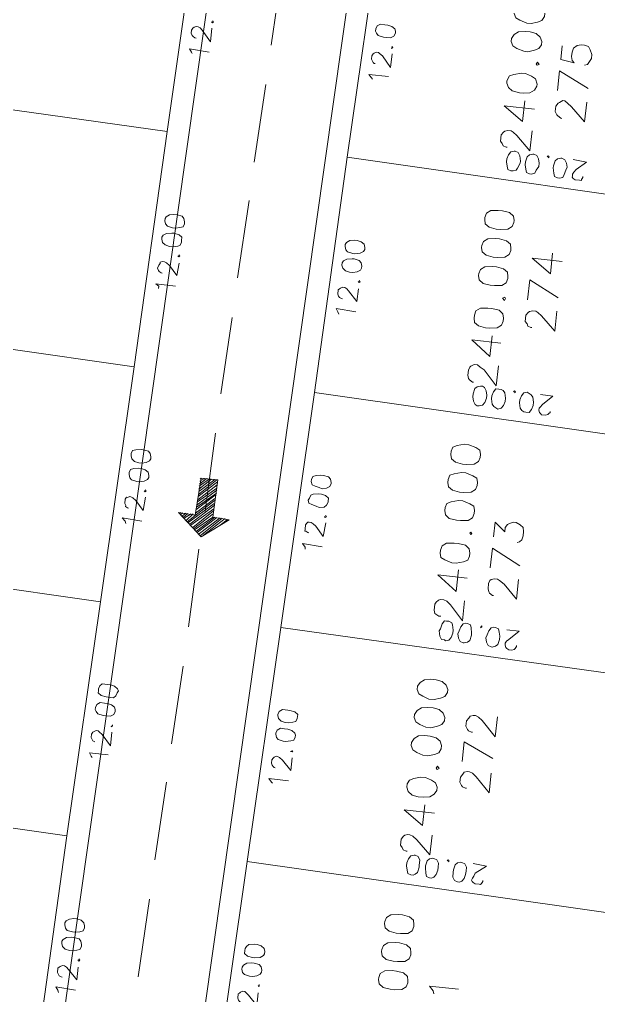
# Model space of a CAD drawing. Header units: metres. Extents: x -977055 to 805873, y -1033982 to 242021.
# Drawn here: x 2636.78 to 2666.22, y 984.45 to 1034.09 of the extents above; entities that cross this region are included whole.
import ezdxf

# ---------------------------------------------------------------- set-up
doc = ezdxf.new("R2010")
doc.units = ezdxf.units.M
for name, color, linetype in [('PDF_acera', 7, 'Continuous'), ('PDF_areas por lote', 7, 'Continuous'), ('PDF_COTAS', 7, 'Continuous'), ('PDF_linea de centro', 7, 'Continuous'), ('PDF_LOTES', 7, 'Continuous'), ('PDF_No. lotes', 7, 'Continuous'), ('PDF_VIAS', 7, 'Continuous')]:
    doc.layers.add(name, color=color, linetype=linetype)

# ---------------------------------------------------------------- blocks, each defined once
blk = doc.blocks.new('CALLE')
at = {"layer": 'PDF_acera', "lineweight": 9}
for points in [[(10.499328, -142.926336), (22.522752, -174.551328), (21.464352, -176.033088), (-60.836832, -173.238912), (-62.106912, -171.88416), (-61.048512, -140.7672), (-59.69376, -139.49712), (8.975232, -141.8256)], [(-62.149248, -212.611392), (-63.419328, -211.214304), (-62.360928, -180.13968), (-61.006176, -178.8696), (22.946112, -181.706112), (24.3432, -182.933856), (25.486272, -190.08864), (24.681888, -214.22016), (23.327136, -215.49024)]]:
    blk.add_lwpolyline(points, close=True, dxfattribs=at)
at = {"layer": 'PDF_areas por lote', "lineweight": 9}
for points in [[(-36.874656, -186.49008), (-37.044, -186.532416), (-37.171008, -186.70176), (-37.213344, -186.998112), (-37.213344, -187.167456), (-37.171008, -187.463808), (-37.044, -187.633152), (-36.874656, -187.675488), (-36.789984, -187.675488), (-36.62064, -187.633152), (-36.493632, -187.463808), (-36.451296, -187.167456), (-36.451296, -186.998112), (-36.493632, -186.70176), (-36.62064, -186.532416), (-36.789984, -186.49008)], [(-35.731584, -186.49008), (-35.900928, -186.532416), (-36.027936, -186.70176), (-36.070272, -186.998112), (-36.070272, -187.167456), (-36.027936, -187.463808), (-35.900928, -187.633152), (-35.731584, -187.675488), (-35.646912, -187.675488), (-35.477568, -187.633152), (-35.35056, -187.463808), (-35.308224, -187.167456), (-35.308224, -186.998112), (-35.35056, -186.70176), (-35.477568, -186.532416), (-35.646912, -186.49008)], [(-34.588512, -186.49008), (-34.757856, -186.532416), (-34.884864, -186.70176), (-34.9272, -186.998112), (-34.9272, -187.167456), (-34.884864, -187.463808), (-34.757856, -187.633152), (-34.588512, -187.675488), (-34.50384, -187.675488), (-34.334496, -187.633152), (-34.207488, -187.463808), (-34.165152, -187.167456), (-34.165152, -186.998112), (-34.207488, -186.70176), (-34.334496, -186.532416), (-34.50384, -186.49008)], [(-29.00016, -186.786432), (-29.169504, -186.871104), (-29.296512, -187.040448), (-29.338848, -187.294464), (-29.338848, -187.506144), (-29.296512, -187.76016), (-29.169504, -187.929504), (-29.00016, -188.014176), (-28.873152, -188.014176), (-28.703808, -187.929504), (-28.619136, -187.76016), (-28.534464, -187.506144), (-28.534464, -187.294464), (-28.619136, -187.040448), (-28.703808, -186.871104), (-28.873152, -186.786432)], [(-27.30672, -186.786432), (-27.476064, -186.871104), (-27.560736, -187.040448), (-27.645408, -187.294464), (-27.645408, -187.506144), (-27.560736, -187.76016), (-27.476064, -187.929504), (-27.30672, -188.014176), (-27.179712, -188.014176), (-27.010368, -187.929504), (-26.88336, -187.76016), (-26.841024, -187.506144), (-26.841024, -187.294464), (-26.88336, -187.040448), (-27.010368, -186.871104), (-27.179712, -186.786432)], [(-26.163648, -186.786432), (-26.332992, -186.871104), (-26.417664, -187.040448), (-26.502336, -187.294464), (-26.502336, -187.506144), (-26.417664, -187.76016), (-26.332992, -187.929504), (-26.163648, -188.014176), (-26.03664, -188.014176), (-25.867296, -187.929504), (-25.740288, -187.76016), (-25.697952, -187.506144), (-25.697952, -187.294464), (-25.740288, -187.040448), (-25.867296, -186.871104), (-26.03664, -186.786432)], [(-25.020576, -186.786432), (-25.18992, -186.871104), (-25.274592, -187.040448), (-25.359264, -187.294464), (-25.359264, -187.506144), (-25.274592, -187.76016), (-25.18992, -187.929504), (-25.020576, -188.014176), (-24.893568, -188.014176), (-24.724224, -187.929504), (-24.597216, -187.76016), (-24.55488, -187.506144), (-24.55488, -187.294464), (-24.597216, -187.040448), (-24.724224, -186.871104), (-24.893568, -186.786432)], [(-19.432224, -187.12512), (-19.601568, -187.167456), (-19.68624, -187.3368), (-19.770912, -187.633152), (-19.770912, -187.802496), (-19.68624, -188.098848), (-19.601568, -188.268192), (-19.432224, -188.310528), (-19.305216, -188.310528), (-19.135872, -188.268192), (-19.008864, -188.098848), (-18.966528, -187.802496), (-18.966528, -187.633152), (-19.008864, -187.3368), (-19.135872, -187.167456), (-19.305216, -187.12512)], [(-17.696448, -187.12512), (-17.865792, -187.167456), (-17.9928, -187.3368), (-18.035136, -187.633152), (-18.035136, -187.802496), (-17.9928, -188.098848), (-17.865792, -188.268192), (-17.696448, -188.310528), (-17.56944, -188.310528), (-17.400096, -188.268192), (-17.315424, -188.098848), (-17.230752, -187.802496), (-17.230752, -187.633152), (-17.315424, -187.3368), (-17.400096, -187.167456), (-17.56944, -187.12512)], [(-16.553376, -187.12512), (-16.72272, -187.167456), (-16.849728, -187.3368), (-16.892064, -187.633152), (-16.892064, -187.802496), (-16.849728, -188.098848), (-16.72272, -188.268192), (-16.553376, -188.310528), (-16.426368, -188.310528), (-16.257024, -188.268192), (-16.172352, -188.098848), (-16.08768, -187.802496), (-16.08768, -187.633152), (-16.172352, -187.3368), (-16.257024, -187.167456), (-16.426368, -187.12512)], [(-15.410304, -187.12512), (-15.579648, -187.167456), (-15.706656, -187.3368), (-15.748992, -187.633152), (-15.748992, -187.802496), (-15.706656, -188.098848), (-15.579648, -188.268192), (-15.410304, -188.310528), (-15.283296, -188.310528), (-15.113952, -188.268192), (-15.02928, -188.098848), (-14.944608, -187.802496), (-14.944608, -187.633152), (-15.02928, -187.3368), (-15.113952, -187.167456), (-15.283296, -187.12512)], [(-9.821952, -187.463808), (-9.991296, -187.506144), (-10.118304, -187.675488), (-10.16064, -187.97184), (-10.16064, -188.141184), (-10.118304, -188.437536), (-9.991296, -188.60688), (-9.821952, -188.649216), (-9.694944, -188.649216), (-9.5256, -188.60688), (-9.398592, -188.437536), (-9.356256, -188.141184), (-9.356256, -187.97184), (-9.398592, -187.675488), (-9.5256, -187.506144), (-9.694944, -187.463808)], [(-8.086176, -187.463808), (-8.25552, -187.506144), (-8.382528, -187.675488), (-8.424864, -187.97184), (-8.424864, -188.141184), (-8.382528, -188.437536), (-8.25552, -188.60688), (-8.086176, -188.649216), (-8.001504, -188.649216), (-7.83216, -188.60688), (-7.705152, -188.437536), (-7.662816, -188.141184), (-7.662816, -187.97184), (-7.705152, -187.675488), (-7.83216, -187.506144), (-8.001504, -187.463808)], [(-6.943104, -187.463808), (-7.112448, -187.506144), (-7.239456, -187.675488), (-7.281792, -187.97184), (-7.281792, -188.141184), (-7.239456, -188.437536), (-7.112448, -188.60688), (-6.943104, -188.649216), (-6.858432, -188.649216), (-6.689088, -188.60688), (-6.56208, -188.437536), (-6.519744, -188.141184), (-6.519744, -187.97184), (-6.56208, -187.675488), (-6.689088, -187.506144), (-6.858432, -187.463808)], [(-5.800032, -187.463808), (-5.969376, -187.506144), (-6.096384, -187.675488), (-6.13872, -187.97184), (-6.13872, -188.141184), (-6.096384, -188.437536), (-5.969376, -188.60688), (-5.800032, -188.649216), (-5.71536, -188.649216), (-5.546016, -188.60688), (-5.419008, -188.437536), (-5.376672, -188.141184), (-5.376672, -187.97184), (-5.419008, -187.675488), (-5.546016, -187.506144), (-5.71536, -187.463808)], [(-0.21168, -187.76016), (-0.381024, -187.844832), (-0.508032, -188.014176), (-0.550368, -188.310528), (-0.550368, -188.479872), (-0.508032, -188.733888), (-0.381024, -188.903232), (-0.21168, -188.987904), (-0.127008, -188.987904), (0.084672, -188.903232), (0.169344, -188.733888), (0.254016, -188.479872), (0.254016, -188.310528), (0.169344, -188.014176), (0.084672, -187.844832), (-0.127008, -187.76016)], [(1.48176, -187.76016), (1.312416, -187.844832), (1.227744, -188.014176), (1.143072, -188.310528), (1.143072, -188.479872), (1.227744, -188.733888), (1.312416, -188.903232), (1.48176, -188.987904), (1.608768, -188.987904), (1.778112, -188.903232), (1.90512, -188.733888), (1.947456, -188.479872), (1.947456, -188.310528), (1.90512, -188.014176), (1.778112, -187.844832), (1.608768, -187.76016)], [(2.624832, -187.76016), (2.455488, -187.844832), (2.370816, -188.014176), (2.286144, -188.310528), (2.286144, -188.479872), (2.370816, -188.733888), (2.455488, -188.903232), (2.624832, -188.987904), (2.75184, -188.987904), (2.921184, -188.903232), (3.048192, -188.733888), (3.090528, -188.479872), (3.090528, -188.310528), (3.048192, -188.014176), (2.921184, -187.844832), (2.75184, -187.76016)], [(-28.111104, -187.887168), (-28.15344, -187.929504), (-28.111104, -188.014176), (-28.026432, -187.929504)], [(-18.500832, -188.225856), (-18.543168, -188.268192), (-18.500832, -188.310528), (-18.458496, -188.268192)], [(-8.89056, -188.522208), (-8.975232, -188.60688), (-8.89056, -188.649216), (-8.848224, -188.60688)], [(0.677376, -188.860896), (0.63504, -188.903232), (0.677376, -188.987904), (0.762048, -188.903232)]]:
    blk.add_lwpolyline(points, close=True, dxfattribs=at)
for points in [[(-31.582656, -187.082784), (-31.582656, -187.040448), (-31.54032, -186.91344), (-31.455648, -186.871104), (-31.370976, -186.786432), (-31.11696, -186.786432), (-30.989952, -186.871104), (-30.947616, -186.91344), (-30.90528, -187.040448), (-30.90528, -187.12512), (-30.947616, -187.252128), (-31.074624, -187.421472), (-31.624992, -188.014176), (-30.820608, -188.014176)], [(-29.931552, -188.014176), (-29.931552, -186.786432), (-30.48192, -187.590816), (-29.6352, -187.590816)], [(-21.972384, -187.421472), (-21.972384, -187.3368), (-21.930048, -187.252128), (-21.887712, -187.167456), (-21.760704, -187.12512), (-21.506688, -187.12512), (-21.422016, -187.167456), (-21.337344, -187.252128), (-21.295008, -187.3368), (-21.295008, -187.463808), (-21.337344, -187.590816), (-21.464352, -187.76016), (-22.057056, -188.310528), (-21.252672, -188.310528)], [(-20.32128, -188.310528), (-20.32128, -187.12512), (-20.913984, -187.929504), (-20.024928, -187.929504)], [(-12.404448, -187.717824), (-12.404448, -187.675488), (-12.319776, -187.54848), (-12.27744, -187.506144), (-12.150432, -187.463808), (-11.938752, -187.463808), (-11.811744, -187.506144), (-11.769408, -187.54848), (-11.684736, -187.675488), (-11.684736, -187.802496), (-11.769408, -187.929504), (-11.85408, -188.098848), (-12.446784, -188.649216), (-11.6424, -188.649216)], [(-10.711008, -188.649216), (-10.711008, -187.463808), (-11.303712, -188.268192), (-10.456992, -188.268192)], [(-2.794176, -188.056512), (-2.794176, -188.014176), (-2.75184, -187.887168), (-2.667168, -187.844832), (-2.582496, -187.76016), (-2.32848, -187.76016), (-2.201472, -187.844832), (-2.159136, -187.887168), (-2.1168, -188.014176), (-2.1168, -188.141184), (-2.159136, -188.225856), (-2.286144, -188.3952), (-2.836512, -188.987904), (-2.032128, -188.987904)], [(-1.143072, -188.987904), (-1.143072, -187.76016), (-1.69344, -188.564544), (-0.84672, -188.564544)]]:
    blk.add_lwpolyline(points, dxfattribs=at)
at = {"layer": 'PDF_COTAS', "lineweight": 9}
for points in [[(-38.779776, -173.662272), (-38.695104, -173.619936), (-38.568096, -173.535264), (-38.610432, -174.339648)], [(-38.144736, -173.746944), (-38.144736, -173.704608), (-38.1024, -173.619936), (-38.060064, -173.5776), (-37.975392, -173.535264), (-37.806048, -173.535264), (-37.763712, -173.5776), (-37.721376, -173.619936), (-37.67904, -173.704608), (-37.67904, -173.78928), (-37.721376, -173.873952), (-37.806048, -173.958624), (-38.187072, -174.339648), (-37.67904, -174.339648)], [(-29.169504, -174.00096), (-29.127168, -173.958624), (-29.00016, -173.873952), (-29.00016, -174.636)], [(-28.534464, -174.043296), (-28.492128, -173.958624), (-28.449792, -173.916288), (-28.36512, -173.873952), (-28.238112, -173.873952), (-28.15344, -173.916288), (-28.111104, -173.958624), (-28.068768, -174.043296), (-28.068768, -174.127968), (-28.111104, -174.170304), (-28.195776, -174.297312), (-28.619136, -174.678336), (-28.068768, -174.678336)], [(-37.382688, -174.297312), (-37.425024, -174.339648), (-37.382688, -174.381984), (-37.340352, -174.339648)], [(-19.601568, -174.339648), (-19.516896, -174.297312), (-19.389888, -174.170304), (-19.432224, -174.974688)], [(-18.966528, -174.381984), (-18.966528, -174.339648), (-18.924192, -174.254976), (-18.881856, -174.254976), (-18.797184, -174.21264), (-18.62784, -174.21264), (-18.543168, -174.254976), (-18.543168, -174.297312), (-18.500832, -174.381984), (-18.500832, -174.42432), (-18.543168, -174.508992), (-18.62784, -174.636), (-19.008864, -174.974688), (-18.458496, -175.017024)], [(-27.814752, -174.636), (-27.857088, -174.636), (-27.814752, -174.678336), (-27.772416, -174.678336)], [(-9.991296, -174.636), (-9.906624, -174.636), (-9.821952, -174.508992), (-9.821952, -175.313376)], [(-9.356256, -174.720672), (-9.356256, -174.678336), (-9.31392, -174.593664), (-9.271584, -174.551328), (-9.186912, -174.508992), (-9.059904, -174.551328), (-8.975232, -174.593664), (-8.932896, -174.593664), (-8.89056, -174.678336), (-8.89056, -174.763008), (-8.932896, -174.84768), (-9.017568, -174.974688), (-9.398592, -175.313376), (-8.89056, -175.355712)], [(-18.20448, -174.932352), (-18.246816, -174.974688), (-18.20448, -175.017024), (-18.162144, -174.974688)], [(-0.381024, -174.974688), (-0.338688, -174.932352), (-0.21168, -174.84768), (-0.254016, -175.652064)], [(0.254016, -175.05936), (0.254016, -175.017024), (0.296352, -174.932352), (0.338688, -174.890016), (0.42336, -174.84768), (0.550368, -174.84768), (0.63504, -174.890016), (0.677376, -174.932352), (0.719712, -175.017024), (0.719712, -175.101696), (0.677376, -175.186368), (0.592704, -175.27104), (0.169344, -175.652064), (0.719712, -175.652064)], [(-8.594208, -175.27104), (-8.636544, -175.313376), (-8.594208, -175.355712), (-8.551872, -175.313376)], [(0.973728, -175.609728), (0.931392, -175.652064), (0.973728, -175.6944), (1.016064, -175.652064)], [(-38.398752, -181.071072), (-38.356416, -180.9864), (-38.31408, -180.944064), (-38.229408, -180.901728), (-38.060064, -180.901728), (-38.017728, -180.944064), (-37.975392, -180.9864), (-37.933056, -181.071072), (-37.933056, -181.155744), (-37.975392, -181.19808), (-38.060064, -181.325088), (-38.441088, -181.706112), (-37.933056, -181.706112)], [(-29.42352, -181.367424), (-29.381184, -181.325088), (-29.254176, -181.19808), (-29.254176, -182.002464)], [(-28.78848, -181.40976), (-28.78848, -181.367424), (-28.746144, -181.325088), (-28.703808, -181.282752), (-28.619136, -181.240416), (-28.492128, -181.240416), (-28.407456, -181.282752), (-28.36512, -181.325088), (-28.322784, -181.40976), (-28.322784, -181.452096), (-28.36512, -181.536768), (-28.449792, -181.663776), (-28.830816, -182.0448), (-28.322784, -182.0448)], [(-37.636704, -181.663776), (-37.67904, -181.706112), (-37.636704, -181.706112), (-37.594368, -181.706112)], [(-19.855584, -181.663776), (-19.770912, -181.663776), (-19.643904, -181.536768), (-19.68624, -182.341152)], [(-19.178208, -181.748448), (-19.178208, -181.706112), (-19.135872, -181.62144), (-19.135872, -181.579104), (-19.0512, -181.579104), (-18.881856, -181.579104), (-18.797184, -181.62144), (-18.754848, -181.663776), (-18.754848, -181.706112), (-18.754848, -181.790784), (-18.797184, -181.875456), (-18.881856, -182.002464), (-19.26288, -182.341152), (-18.712512, -182.383488)], [(-28.068768, -181.960128), (-28.068768, -182.002464), (-28.068768, -182.0448), (-28.026432, -182.002464)], [(-10.245312, -182.002464), (-10.16064, -181.960128), (-10.033632, -181.875456), (-10.075968, -182.67984)], [(-9.610272, -182.087136), (-9.610272, -182.0448), (-9.567936, -181.960128), (-9.5256, -181.917792), (-9.440928, -181.875456), (-9.271584, -181.875456), (-9.229248, -181.917792), (-9.186912, -181.960128), (-9.144576, -182.0448), (-9.144576, -182.129472), (-9.186912, -182.214144), (-9.271584, -182.298816), (-9.652608, -182.67984), (-9.144576, -182.67984)], [(-0.63504, -182.341152), (-0.592704, -182.298816), (-0.465696, -182.171808), (-0.465696, -182.976192)], [(0, -182.383488), (0, -182.341152), (0.042336, -182.298816), (0.084672, -182.25648), (0.169344, -182.214144), (0.296352, -182.214144), (0.381024, -182.25648), (0.42336, -182.298816), (0.465696, -182.383488), (0.465696, -182.46816), (0.42336, -182.510496), (0.338688, -182.637504), (-0.084672, -183.018528), (0.465696, -183.018528)], [(-18.458496, -182.298816), (-18.500832, -182.341152), (-18.458496, -182.383488), (-18.41616, -182.341152)], [(-8.848224, -182.637504), (-8.89056, -182.67984), (-8.848224, -182.722176), (-8.805888, -182.67984)], [(0.719712, -182.976192), (0.677376, -182.976192), (0.719712, -183.018528), (0.762048, -182.976192)]]:
    blk.add_lwpolyline(points, dxfattribs=at)
for points in [[(-36.789984, -173.5776), (-36.916992, -173.619936), (-37.001664, -173.746944), (-37.044, -173.916288), (-37.044, -174.043296), (-37.001664, -174.21264), (-36.959328, -174.339648), (-36.83232, -174.381984), (-36.747648, -174.381984), (-36.62064, -174.339648), (-36.535968, -174.254976), (-36.493632, -174.043296), (-36.493632, -173.958624), (-36.535968, -173.746944), (-36.62064, -173.619936), (-36.705312, -173.5776)], [(-36.027936, -173.619936), (-36.154944, -173.662272), (-36.239616, -173.746944), (-36.281952, -173.958624), (-36.281952, -174.043296), (-36.239616, -174.254976), (-36.19728, -174.381984), (-36.070272, -174.42432), (-35.9856, -174.42432), (-35.858592, -174.381984), (-35.77392, -174.254976), (-35.731584, -174.085632), (-35.731584, -173.958624), (-35.77392, -173.78928), (-35.858592, -173.662272), (-35.943264, -173.619936)], [(-27.222048, -173.916288), (-27.30672, -173.958624), (-27.391392, -174.043296), (-27.433728, -174.254976), (-27.433728, -174.381984), (-27.433728, -174.551328), (-27.349056, -174.678336), (-27.222048, -174.720672), (-27.137376, -174.720672), (-27.052704, -174.678336), (-26.968032, -174.551328), (-26.925696, -174.381984), (-26.925696, -174.254976), (-26.925696, -174.085632), (-27.010368, -173.958624), (-27.137376, -173.916288)], [(-26.46, -173.958624), (-26.544672, -173.958624), (-26.629344, -174.085632), (-26.67168, -174.297312), (-26.67168, -174.381984), (-26.67168, -174.593664), (-26.587008, -174.678336), (-26.46, -174.720672), (-26.375328, -174.763008), (-26.290656, -174.720672), (-26.205984, -174.593664), (-26.163648, -174.42432), (-26.163648, -174.297312), (-26.163648, -174.085632), (-26.24832, -174.00096), (-26.375328, -173.958624)], [(-17.611776, -174.254976), (-17.738784, -174.297312), (-17.823456, -174.381984), (-17.865792, -174.593664), (-17.865792, -174.678336), (-17.823456, -174.890016), (-17.738784, -175.017024), (-17.654112, -175.05936), (-17.56944, -175.05936), (-17.442432, -175.017024), (-17.35776, -174.890016), (-17.315424, -174.720672), (-17.315424, -174.593664), (-17.35776, -174.42432), (-17.400096, -174.297312), (-17.527104, -174.254976)], [(-16.849728, -174.254976), (-16.976736, -174.297312), (-17.061408, -174.42432), (-17.103744, -174.593664), (-17.103744, -174.720672), (-17.061408, -174.890016), (-16.976736, -175.017024), (-16.892064, -175.05936), (-16.807392, -175.05936), (-16.680384, -175.017024), (-16.595712, -174.932352), (-16.553376, -174.720672), (-16.553376, -174.636), (-16.595712, -174.42432), (-16.638048, -174.297312), (-16.765056, -174.254976)], [(-8.001504, -174.551328), (-8.128512, -174.593664), (-8.213184, -174.720672), (-8.25552, -174.890016), (-8.25552, -175.017024), (-8.213184, -175.228704), (-8.170848, -175.313376), (-8.04384, -175.355712), (-7.959168, -175.355712), (-7.83216, -175.355712), (-7.747488, -175.228704), (-7.705152, -175.017024), (-7.705152, -174.932352), (-7.747488, -174.720672), (-7.83216, -174.593664), (-7.916832, -174.551328)], [(-7.239456, -174.593664), (-7.366464, -174.636), (-7.451136, -174.720672), (-7.493472, -174.932352), (-7.493472, -175.05936), (-7.451136, -175.228704), (-7.4088, -175.355712), (-7.281792, -175.398048), (-7.19712, -175.398048), (-7.070112, -175.355712), (-6.98544, -175.27104), (-6.943104, -175.05936), (-6.943104, -174.932352), (-6.98544, -174.763008), (-7.070112, -174.636), (-7.154784, -174.593664)], [(-37.044, -180.944064), (-37.171008, -180.9864), (-37.25568, -181.071072), (-37.298016, -181.282752), (-37.298016, -181.40976), (-37.25568, -181.579104), (-37.171008, -181.706112), (-37.086336, -181.748448), (-37.001664, -181.748448), (-36.874656, -181.706112), (-36.789984, -181.62144), (-36.747648, -181.40976), (-36.747648, -181.282752), (-36.789984, -181.113408), (-36.874656, -180.9864), (-36.959328, -180.944064)], [(-36.281952, -180.9864), (-36.40896, -180.9864), (-36.493632, -181.113408), (-36.535968, -181.325088), (-36.535968, -181.40976), (-36.493632, -181.62144), (-36.40896, -181.748448), (-36.324288, -181.790784), (-36.239616, -181.790784), (-36.112608, -181.748448), (-36.027936, -181.62144), (-35.9856, -181.452096), (-35.9856, -181.325088), (-36.027936, -181.113408), (-36.112608, -181.028736), (-36.19728, -180.9864)], [(-27.433728, -181.282752), (-27.560736, -181.325088), (-27.645408, -181.40976), (-27.687744, -181.62144), (-27.687744, -181.706112), (-27.645408, -181.917792), (-27.603072, -182.0448), (-27.476064, -182.087136), (-27.391392, -182.087136), (-27.30672, -182.0448), (-27.222048, -181.917792), (-27.179712, -181.748448), (-27.179712, -181.62144), (-27.179712, -181.452096), (-27.264384, -181.325088), (-27.391392, -181.282752)], [(-26.67168, -181.282752), (-26.798688, -181.325088), (-26.88336, -181.452096), (-26.925696, -181.62144), (-26.925696, -181.748448), (-26.88336, -181.917792), (-26.841024, -182.0448), (-26.714016, -182.087136), (-26.629344, -182.087136), (-26.544672, -182.087136), (-26.46, -181.960128), (-26.417664, -181.748448), (-26.417664, -181.663776), (-26.417664, -181.452096), (-26.502336, -181.325088), (-26.629344, -181.282752)], [(-17.865792, -181.579104), (-17.9928, -181.62144), (-18.035136, -181.748448), (-18.077472, -181.917792), (-18.119808, -182.0448), (-18.077472, -182.25648), (-17.9928, -182.341152), (-17.865792, -182.383488), (-17.823456, -182.383488), (-17.696448, -182.383488), (-17.611776, -182.25648), (-17.56944, -182.087136), (-17.56944, -181.960128), (-17.611776, -181.748448), (-17.654112, -181.663776), (-17.78112, -181.62144)], [(-17.103744, -181.62144), (-17.230752, -181.663776), (-17.273088, -181.790784), (-17.315424, -181.960128), (-17.35776, -182.087136), (-17.315424, -182.25648), (-17.230752, -182.383488), (-17.103744, -182.425824), (-17.061408, -182.425824), (-16.9344, -182.383488), (-16.849728, -182.298816), (-16.807392, -182.087136), (-16.807392, -181.960128), (-16.849728, -181.790784), (-16.892064, -181.663776), (-17.019072, -181.62144)], [(-8.25552, -181.917792), (-8.382528, -181.960128), (-8.4672, -182.087136), (-8.509536, -182.25648), (-8.509536, -182.383488), (-8.4672, -182.552832), (-8.382528, -182.67984), (-8.297856, -182.722176), (-8.213184, -182.722176), (-8.086176, -182.67984), (-8.001504, -182.595168), (-7.959168, -182.383488), (-7.959168, -182.298816), (-8.001504, -182.087136), (-8.086176, -181.960128), (-8.170848, -181.917792)], [(-7.493472, -181.960128), (-7.62048, -182.002464), (-7.705152, -182.087136), (-7.747488, -182.298816), (-7.747488, -182.383488), (-7.705152, -182.595168), (-7.62048, -182.722176), (-7.535808, -182.764512), (-7.451136, -182.764512), (-7.324128, -182.722176), (-7.239456, -182.595168), (-7.19712, -182.425824), (-7.19712, -182.298816), (-7.239456, -182.129472), (-7.324128, -182.002464), (-7.4088, -181.960128)], [(1.312416, -182.25648), (1.227744, -182.298816), (1.143072, -182.383488), (1.100736, -182.595168), (1.100736, -182.722176), (1.100736, -182.89152), (1.185408, -183.018528), (1.312416, -183.060864), (1.397088, -183.060864), (1.48176, -183.018528), (1.566432, -182.89152), (1.608768, -182.722176), (1.608768, -182.595168), (1.608768, -182.425824), (1.524096, -182.298816), (1.397088, -182.25648)], [(-32.514048, -187.421472), (-32.471712, -187.506144), (-32.38704, -187.590816), (-32.17536, -187.633152), (-32.090688, -187.633152), (-31.879008, -187.633152), (-31.752, -187.54848), (-31.709664, -187.421472), (-31.709664, -187.379136), (-31.752, -187.252128), (-31.879008, -187.167456), (-32.048352, -187.12512), (-32.17536, -187.12512), (-32.344704, -187.167456), (-32.471712, -187.209792), (-32.514048, -187.3368)], [(-32.514048, -187.421472), (-32.471712, -187.506144), (-32.38704, -187.590816), (-32.17536, -187.633152), (-32.090688, -187.633152), (-31.879008, -187.633152), (-31.752, -187.54848), (-31.709664, -187.421472), (-31.709664, -187.379136), (-31.752, -187.252128), (-31.879008, -187.167456), (-32.048352, -187.12512), (-32.17536, -187.12512), (-32.344704, -187.167456), (-32.471712, -187.209792), (-32.514048, -187.3368)], [(-22.946112, -187.717824), (-22.903776, -187.844832), (-22.776768, -187.929504), (-22.607424, -187.97184), (-22.480416, -187.97184), (-22.268736, -187.929504), (-22.184064, -187.887168), (-22.141728, -187.76016), (-22.141728, -187.675488), (-22.141728, -187.590816), (-22.268736, -187.506144), (-22.480416, -187.463808), (-22.565088, -187.421472), (-22.776768, -187.463808), (-22.903776, -187.54848), (-22.903776, -187.675488)], [(-22.946112, -187.717824), (-22.903776, -187.844832), (-22.776768, -187.929504), (-22.607424, -187.97184), (-22.480416, -187.97184), (-22.268736, -187.929504), (-22.184064, -187.887168), (-22.141728, -187.76016), (-22.141728, -187.675488), (-22.141728, -187.590816), (-22.268736, -187.506144), (-22.480416, -187.463808), (-22.565088, -187.421472), (-22.776768, -187.463808), (-22.903776, -187.54848), (-22.903776, -187.675488)], [(-13.33584, -188.056512), (-13.293504, -188.18352), (-13.166496, -188.268192), (-12.997152, -188.310528), (-12.870144, -188.310528), (-12.7008, -188.268192), (-12.573792, -188.18352), (-12.531456, -188.098848), (-12.531456, -188.014176), (-12.573792, -187.887168), (-12.658464, -187.802496), (-12.870144, -187.76016), (-12.997152, -187.76016), (-13.166496, -187.802496), (-13.293504, -187.887168), (-13.33584, -187.97184)], [(-13.33584, -188.056512), (-13.293504, -188.18352), (-13.166496, -188.268192), (-12.997152, -188.310528), (-12.870144, -188.310528), (-12.7008, -188.268192), (-12.573792, -188.18352), (-12.531456, -188.098848), (-12.531456, -188.014176), (-12.573792, -187.887168), (-12.658464, -187.802496), (-12.870144, -187.76016), (-12.997152, -187.76016), (-13.166496, -187.802496), (-13.293504, -187.887168), (-13.33584, -187.97184)], [(-32.556384, -188.18352), (-32.514048, -188.268192), (-32.38704, -188.352864), (-32.217696, -188.3952), (-32.090688, -188.3952), (-31.921344, -188.3952), (-31.794336, -188.310528), (-31.752, -188.18352), (-31.752, -188.141184), (-31.794336, -188.014176), (-31.879008, -187.929504), (-32.090688, -187.887168), (-32.17536, -187.887168), (-32.38704, -187.929504), (-32.514048, -187.97184), (-32.556384, -188.098848)], [(-32.556384, -188.18352), (-32.514048, -188.268192), (-32.38704, -188.352864), (-32.217696, -188.3952), (-32.090688, -188.3952), (-31.921344, -188.3952), (-31.794336, -188.310528), (-31.752, -188.18352), (-31.752, -188.141184), (-31.794336, -188.014176), (-31.879008, -187.929504), (-32.090688, -187.887168), (-32.17536, -187.887168), (-32.38704, -187.929504), (-32.514048, -187.97184), (-32.556384, -188.098848)], [(-3.725568, -188.3952), (-3.683232, -188.522208), (-3.59856, -188.564544), (-3.38688, -188.649216), (-3.302208, -188.649216), (-3.090528, -188.60688), (-2.96352, -188.522208), (-2.921184, -188.3952), (-2.921184, -188.352864), (-2.96352, -188.225856), (-3.090528, -188.141184), (-3.259872, -188.098848), (-3.38688, -188.098848), (-3.556224, -188.141184), (-3.683232, -188.18352), (-3.725568, -188.310528)], [(-3.725568, -188.3952), (-3.683232, -188.522208), (-3.59856, -188.564544), (-3.38688, -188.649216), (-3.302208, -188.649216), (-3.090528, -188.60688), (-2.96352, -188.522208), (-2.921184, -188.3952), (-2.921184, -188.352864), (-2.96352, -188.225856), (-3.090528, -188.141184), (-3.259872, -188.098848), (-3.38688, -188.098848), (-3.556224, -188.141184), (-3.683232, -188.18352), (-3.725568, -188.310528)], [(-22.946112, -188.479872), (-22.903776, -188.60688), (-22.819104, -188.691552), (-22.607424, -188.733888), (-22.522752, -188.733888), (-22.311072, -188.691552), (-22.184064, -188.649216), (-22.141728, -188.522208), (-22.141728, -188.437536), (-22.184064, -188.352864), (-22.311072, -188.268192), (-22.480416, -188.225856), (-22.607424, -188.18352), (-22.776768, -188.225856), (-22.903776, -188.310528), (-22.946112, -188.437536)], [(-22.946112, -188.479872), (-22.903776, -188.60688), (-22.819104, -188.691552), (-22.607424, -188.733888), (-22.522752, -188.733888), (-22.311072, -188.691552), (-22.184064, -188.649216), (-22.141728, -188.522208), (-22.141728, -188.437536), (-22.184064, -188.352864), (-22.311072, -188.268192), (-22.480416, -188.225856), (-22.607424, -188.18352), (-22.776768, -188.225856), (-22.903776, -188.310528), (-22.946112, -188.437536)], [(-13.378176, -188.81856), (-13.33584, -188.945568), (-13.208832, -189.03024), (-13.039488, -189.072576), (-12.91248, -189.072576), (-12.7008, -189.03024), (-12.616128, -188.945568), (-12.573792, -188.860896), (-12.573792, -188.776224), (-12.573792, -188.649216), (-12.7008, -188.564544), (-12.870144, -188.522208), (-12.997152, -188.522208), (-13.208832, -188.564544), (-13.293504, -188.649216), (-13.33584, -188.733888)], [(-13.378176, -188.81856), (-13.33584, -188.945568), (-13.208832, -189.03024), (-13.039488, -189.072576), (-12.91248, -189.072576), (-12.7008, -189.03024), (-12.616128, -188.945568), (-12.573792, -188.860896), (-12.573792, -188.776224), (-12.573792, -188.649216), (-12.7008, -188.564544), (-12.870144, -188.522208), (-12.997152, -188.522208), (-13.208832, -188.564544), (-13.293504, -188.649216), (-13.33584, -188.733888)], [(-31.794336, -188.733888), (-31.752, -188.776224), (-31.794336, -188.81856), (-31.836672, -188.776224), (-31.794336, -188.81856), (-31.752, -188.776224)], [(-3.767904, -189.157248), (-3.725568, -189.284256), (-3.59856, -189.326592), (-3.429216, -189.411264), (-3.302208, -189.411264), (-3.132864, -189.368928), (-3.005856, -189.284256), (-2.96352, -189.157248), (-2.96352, -189.114912), (-3.005856, -188.987904), (-3.090528, -188.903232), (-3.302208, -188.860896), (-3.429216, -188.860896), (-3.59856, -188.903232), (-3.725568, -188.945568), (-3.767904, -189.072576)], [(-3.767904, -189.157248), (-3.725568, -189.284256), (-3.59856, -189.326592), (-3.429216, -189.411264), (-3.302208, -189.411264), (-3.132864, -189.368928), (-3.005856, -189.284256), (-2.96352, -189.157248), (-2.96352, -189.114912), (-3.005856, -188.987904), (-3.090528, -188.903232), (-3.302208, -188.860896), (-3.429216, -188.860896), (-3.59856, -188.903232), (-3.725568, -188.945568), (-3.767904, -189.072576)], [(-32.59872, -189.326592), (-32.556384, -189.411264), (-32.429376, -189.495936), (-32.260032, -189.538272), (-32.133024, -189.538272), (-31.96368, -189.538272), (-31.836672, -189.4536), (-31.794336, -189.326592), (-31.794336, -189.284256), (-31.836672, -189.157248), (-31.921344, -189.072576), (-32.133024, -189.03024), (-32.217696, -189.03024), (-32.429376, -189.03024), (-32.556384, -189.114912), (-32.59872, -189.24192)], [(-32.59872, -189.326592), (-32.556384, -189.411264), (-32.429376, -189.495936), (-32.260032, -189.538272), (-32.133024, -189.538272), (-31.96368, -189.538272), (-31.836672, -189.4536), (-31.794336, -189.326592), (-31.794336, -189.284256), (-31.836672, -189.157248), (-31.921344, -189.072576), (-32.133024, -189.03024), (-32.217696, -189.03024), (-32.429376, -189.03024), (-32.556384, -189.114912), (-32.59872, -189.24192)], [(-22.988448, -189.622944), (-22.946112, -189.749952), (-22.86144, -189.834624), (-22.64976, -189.87696), (-22.522752, -189.87696), (-22.353408, -189.834624), (-22.2264, -189.792288), (-22.184064, -189.66528), (-22.184064, -189.580608), (-22.2264, -189.495936), (-22.353408, -189.411264), (-22.522752, -189.368928), (-22.64976, -189.326592), (-22.819104, -189.368928), (-22.946112, -189.4536), (-22.988448, -189.580608)], [(-22.988448, -189.622944), (-22.946112, -189.749952), (-22.86144, -189.834624), (-22.64976, -189.87696), (-22.522752, -189.87696), (-22.353408, -189.834624), (-22.2264, -189.792288), (-22.184064, -189.66528), (-22.184064, -189.580608), (-22.2264, -189.495936), (-22.353408, -189.411264), (-22.522752, -189.368928), (-22.64976, -189.326592), (-22.819104, -189.368928), (-22.946112, -189.4536), (-22.988448, -189.580608)], [(-22.2264, -189.072576), (-22.184064, -189.114912), (-22.2264, -189.114912), (-22.268736, -189.072576), (-22.2264, -189.114912), (-22.184064, -189.114912)], [(-13.378176, -189.961632), (-13.378176, -190.08864), (-13.251168, -190.173312), (-13.081824, -190.215648), (-12.954816, -190.215648), (-12.743136, -190.173312), (-12.658464, -190.08864), (-12.616128, -190.003968), (-12.573792, -189.919296), (-12.616128, -189.792288), (-12.743136, -189.707616), (-12.91248, -189.66528), (-13.039488, -189.66528), (-13.251168, -189.707616), (-13.33584, -189.792288), (-13.378176, -189.87696)], [(-13.378176, -189.961632), (-13.378176, -190.08864), (-13.251168, -190.173312), (-13.081824, -190.215648), (-12.954816, -190.215648), (-12.743136, -190.173312), (-12.658464, -190.08864), (-12.616128, -190.003968), (-12.573792, -189.919296), (-12.616128, -189.792288), (-12.743136, -189.707616), (-12.91248, -189.66528), (-13.039488, -189.66528), (-13.251168, -189.707616), (-13.33584, -189.792288), (-13.378176, -189.87696)], [(-12.616128, -189.368928), (-12.573792, -189.411264), (-12.616128, -189.4536), (-12.658464, -189.411264), (-12.616128, -189.4536), (-12.573792, -189.411264)], [(-3.005856, -189.707616), (-2.96352, -189.749952), (-3.005856, -189.792288), (-3.048192, -189.749952), (-3.005856, -189.792288), (-2.96352, -189.749952)], [(-31.794336, -189.792288), (-31.836672, -190.342656), (-32.17536, -189.919296), (-32.302368, -189.87696), (-32.38704, -189.834624), (-32.471712, -189.792288), (-32.514048, -189.834624), (-32.556384, -189.87696), (-32.59872, -189.961632), (-32.59872, -190.130976), (-32.59872, -190.173312), (-32.556384, -190.215648), (-32.471712, -190.257984), (-32.429376, -190.257984), (-32.471712, -190.257984), (-32.556384, -190.215648), (-32.59872, -190.173312), (-32.59872, -190.130976), (-32.59872, -189.961632), (-32.556384, -189.87696), (-32.514048, -189.834624), (-32.471712, -189.792288), (-32.38704, -189.834624), (-32.302368, -189.87696), (-32.17536, -189.919296), (-31.836672, -190.342656)], [(-22.2264, -190.130976), (-22.2264, -190.639008), (-22.607424, -190.257984), (-22.692096, -190.173312), (-22.776768, -190.130976), (-22.86144, -190.130976), (-22.946112, -190.173312), (-22.988448, -190.215648), (-23.030784, -190.30032), (-23.030784, -190.427328), (-22.988448, -190.512), (-22.946112, -190.554336), (-22.86144, -190.596672), (-22.819104, -190.596672), (-22.86144, -190.596672), (-22.946112, -190.554336), (-22.988448, -190.512), (-23.030784, -190.427328), (-23.030784, -190.30032), (-22.988448, -190.215648), (-22.946112, -190.173312), (-22.86144, -190.130976), (-22.776768, -190.130976), (-22.692096, -190.173312), (-22.607424, -190.257984), (-22.2264, -190.639008)], [(-3.81024, -190.30032), (-3.767904, -190.427328), (-3.640896, -190.469664), (-3.471552, -190.512), (-3.344544, -190.554336), (-3.1752, -190.512), (-3.048192, -190.427328), (-3.005856, -190.30032), (-3.005856, -190.257984), (-3.048192, -190.130976), (-3.132864, -190.046304), (-3.344544, -190.003968), (-3.429216, -190.003968), (-3.640896, -190.046304), (-3.767904, -190.08864), (-3.81024, -190.215648)], [(-3.81024, -190.30032), (-3.767904, -190.427328), (-3.640896, -190.469664), (-3.471552, -190.512), (-3.344544, -190.554336), (-3.1752, -190.512), (-3.048192, -190.427328), (-3.005856, -190.30032), (-3.005856, -190.257984), (-3.048192, -190.130976), (-3.132864, -190.046304), (-3.344544, -190.003968), (-3.429216, -190.003968), (-3.640896, -190.046304), (-3.767904, -190.08864), (-3.81024, -190.215648)], [(-12.616128, -190.469664), (-12.616128, -190.977696), (-12.997152, -190.596672), (-13.12416, -190.512), (-13.166496, -190.469664), (-13.251168, -190.469664), (-13.33584, -190.512), (-13.378176, -190.554336), (-13.420512, -190.596672), (-13.420512, -190.766016), (-13.378176, -190.850688), (-13.33584, -190.893024), (-13.293504, -190.93536), (-13.251168, -190.93536), (-13.293504, -190.93536), (-13.33584, -190.893024), (-13.378176, -190.850688), (-13.420512, -190.766016), (-13.420512, -190.596672), (-13.378176, -190.554336), (-13.33584, -190.512), (-13.251168, -190.469664), (-13.166496, -190.469664), (-13.12416, -190.512), (-12.997152, -190.596672), (-12.616128, -190.977696)], [(-3.005856, -190.766016), (-3.048192, -191.316384), (-3.38688, -190.93536), (-3.513888, -190.850688), (-3.59856, -190.808352), (-3.683232, -190.808352), (-3.725568, -190.808352), (-3.767904, -190.850688), (-3.81024, -190.93536), (-3.81024, -191.104704), (-3.81024, -191.189376), (-3.767904, -191.189376), (-3.683232, -191.231712), (-3.640896, -191.231712), (-3.683232, -191.231712), (-3.767904, -191.189376), (-3.81024, -191.189376), (-3.81024, -191.104704), (-3.81024, -190.93536), (-3.767904, -190.850688), (-3.725568, -190.808352), (-3.683232, -190.808352), (-3.59856, -190.808352), (-3.513888, -190.850688), (-3.38688, -190.93536), (-3.048192, -191.316384)]]:
    blk.add_lwpolyline(points, close=True, dxfattribs=at)
at = {"layer": 'PDF_linea de centro', "lineweight": 9}
for points in [[(-37.806048, -176.795136), (-34.630848, -176.922144)], [(-33.02208, -176.96448), (-29.84688, -177.091488)], [(-28.280448, -177.133824), (-25.105248, -177.260832)], [(-23.49648, -177.303168), (-20.32128, -177.38784)], [(-18.754848, -177.472512), (-15.579648, -177.557184)], [(-13.97088, -177.59952), (-10.838016, -177.726528)], [(-9.229248, -177.768864), (-6.054048, -177.895872)], [(-4.487616, -177.938208), (-1.312416, -178.065216)], [(0.296352, -178.107552), (3.471552, -178.23456)]]:
    blk.add_lwpolyline(points, dxfattribs=at)
at = {"layer": 'PDF_LOTES', "lineweight": 20}
for points in [[(-42.039648, -173.027232), (-32.429376, -173.323584), (-31.879008, -157.362912), (-41.48928, -157.024224)], [(-32.429376, -173.323584), (-22.86144, -173.662272), (-22.311072, -157.659264), (-31.879008, -157.362912)], [(-22.86144, -173.662272), (-13.251168, -174.00096), (-12.7008, -157.997952), (-22.311072, -157.659264)], [(-13.251168, -174.00096), (-3.640896, -174.297312), (-3.132864, -158.33664), (-12.7008, -157.997952)], [(-3.640896, -174.297312), (5.92704, -174.636), (6.477408, -158.632992), (-3.132864, -158.33664)], [(-42.844032, -196.354368), (-33.23376, -196.693056), (-32.683392, -180.690048), (-42.293664, -180.35136)], [(-33.23376, -196.693056), (-23.623488, -197.031744), (-23.115456, -181.028736), (-32.683392, -180.690048)], [(-23.623488, -197.031744), (-14.055552, -197.328096), (-13.505184, -181.367424), (-23.115456, -181.028736)], [(-14.055552, -197.328096), (-4.44528, -197.666784), (-3.894912, -181.663776), (-13.505184, -181.367424)], [(-4.44528, -197.666784), (5.122656, -198.005472), (5.673024, -182.002464), (-3.894912, -181.663776)]]:
    blk.add_lwpolyline(points, close=True, dxfattribs=at)
at = {"layer": 'PDF_No. lotes', "lineweight": 20}
for points in [[(-37.213344, -188.776224), (-37.086336, -188.733888), (-36.916992, -188.564544), (-36.916992, -189.749952)], [(-28.78848, -189.199584), (-28.78848, -189.157248), (-28.746144, -189.03024), (-28.703808, -188.987904), (-28.5768, -188.903232), (-28.36512, -188.903232), (-28.238112, -188.987904), (-28.15344, -189.03024), (-28.111104, -189.157248), (-28.111104, -189.24192), (-28.15344, -189.368928), (-28.280448, -189.538272), (-28.873152, -190.130976), (-28.068768, -190.130976)], [(-27.476064, -190.130976), (-26.925696, -188.903232), (-27.73008, -188.903232)], [(-26.502336, -189.199584), (-26.502336, -189.157248), (-26.46, -189.03024), (-26.417664, -188.987904), (-26.290656, -188.903232), (-26.078976, -188.903232), (-25.951968, -188.987904), (-25.867296, -189.03024), (-25.82496, -189.157248), (-25.82496, -189.24192), (-25.867296, -189.368928), (-25.994304, -189.538272), (-26.587008, -190.130976), (-25.782624, -190.130976)], [(-20.913984, -189.4536), (-20.913984, -189.411264), (-20.829312, -189.284256), (-20.786976, -189.24192), (-20.659968, -189.199584), (-20.448288, -189.199584), (-20.32128, -189.24192), (-20.278944, -189.284256), (-20.236608, -189.411264), (-20.236608, -189.538272), (-20.278944, -189.622944), (-20.405952, -189.834624), (-20.95632, -190.384992), (-20.151936, -190.384992)], [(-19.601568, -190.384992), (-19.008864, -189.199584), (-19.813248, -189.199584)], [(-18.543168, -189.199584), (-17.950464, -189.199584), (-18.289152, -189.622944), (-18.119808, -189.622944), (-17.9928, -189.707616), (-17.950464, -189.749952), (-17.865792, -189.919296), (-17.865792, -190.046304), (-17.950464, -190.215648), (-18.035136, -190.342656), (-18.20448, -190.384992), (-18.373824, -190.384992), (-18.543168, -190.342656), (-18.62784, -190.257984), (-18.670176, -190.173312)], [(-9.94896, -189.834624), (-9.94896, -189.792288), (-9.906624, -189.66528), (-9.821952, -189.622944), (-9.73728, -189.538272), (-9.483264, -189.538272), (-9.356256, -189.622944), (-9.31392, -189.66528), (-9.271584, -189.792288), (-9.271584, -189.919296), (-9.31392, -190.003968), (-9.440928, -190.173312), (-9.991296, -190.766016), (-9.186912, -190.766016)], [(-8.636544, -190.766016), (-8.04384, -189.538272), (-8.848224, -189.538272)], [(-7.154784, -190.766016), (-7.154784, -189.538272), (-7.705152, -190.342656), (-6.858432, -190.342656)], [(-1.397088, -190.130976), (-1.397088, -190.08864), (-1.312416, -189.961632), (-1.27008, -189.919296), (-1.143072, -189.834624), (-0.931392, -189.834624), (-0.804384, -189.919296), (-0.762048, -189.961632), (-0.677376, -190.08864), (-0.677376, -190.173312), (-0.762048, -190.30032), (-0.889056, -190.469664), (-1.439424, -191.062368), (-0.63504, -191.062368)], [(-0.084672, -191.062368), (0.508032, -189.834624), (-0.296352, -189.834624)], [(1.524096, -189.834624), (0.973728, -189.834624), (0.889056, -190.384992), (0.973728, -190.30032), (1.143072, -190.257984), (1.312416, -190.257984), (1.48176, -190.30032), (1.608768, -190.427328), (1.651104, -190.596672), (1.651104, -190.72368), (1.608768, -190.893024), (1.48176, -190.977696), (1.312416, -191.062368), (1.143072, -191.062368), (0.973728, -190.977696), (0.889056, -190.93536), (0.84672, -190.808352)]]:
    blk.add_lwpolyline(points, dxfattribs=at)
at = {"layer": 'PDF_VIAS', "lineweight": 20}
blk.add_lwpolyline([(-18.924192, -176.414112), (-18.966528, -177.091488), (-17.442432, -177.17616), (-17.442432, -177.853536), (-18.966528, -177.8112), (-19.008864, -178.488576), (-19.813248, -177.430176)], close=True, dxfattribs=at)
at = {"layer": 'PDF_VIAS', "lineweight": 9}
for points in [[(-18.924192, -176.922144), (-19.135872, -176.668128)], [(-18.924192, -176.795136), (-19.093536, -176.625792)], [(-18.924192, -176.710464), (-19.0512, -176.583456)], [(-18.924192, -176.583456), (-19.008864, -176.498784)], [(-18.924192, -176.498784), (-18.966528, -176.456448)], [(-18.83952, -177.8112), (-19.516896, -177.091488)], [(-18.712512, -177.8112), (-19.47456, -177.049152)], [(-18.62784, -177.8112), (-19.389888, -176.96448)], [(-18.500832, -177.8112), (-19.347552, -176.922144)], [(-18.41616, -177.8112), (-19.305216, -176.837472)], [(-18.289152, -177.8112), (-19.26288, -176.795136)], [(-18.924192, -177.006816), (-19.220544, -176.7528)], [(-18.20448, -177.8112), (-18.881856, -177.091488)], [(-18.077472, -177.8112), (-18.754848, -177.091488)], [(-18.966528, -178.192224), (-19.770912, -177.38784)], [(-18.966528, -178.107552), (-19.728576, -177.303168)], [(-18.966528, -177.980544), (-19.643904, -177.260832)], [(-18.966528, -177.895872), (-19.601568, -177.218496)], [(-18.966528, -177.8112), (-19.559232, -177.133824)], [(-17.9928, -177.853536), (-18.62784, -177.133824)], [(-17.865792, -177.853536), (-18.543168, -177.133824)], [(-17.78112, -177.853536), (-18.41616, -177.133824)], [(-17.654112, -177.853536), (-18.331488, -177.133824)], [(-17.527104, -177.853536), (-18.20448, -177.133824)], [(-17.442432, -177.8112), (-18.119808, -177.133824)], [(-17.442432, -177.726528), (-17.9928, -177.133824)], [(-17.442432, -177.59952), (-17.908128, -177.133824)], [(-17.442432, -177.514848), (-17.78112, -177.133824)], [(-17.442432, -177.38784), (-17.696448, -177.133824)], [(-17.442432, -177.303168), (-17.56944, -177.133824)], [(-17.442432, -177.17616), (-17.484768, -177.133824)], [(-18.966528, -178.319232), (-19.728576, -177.514848)], [(-19.008864, -178.403904), (-19.26288, -178.149888)]]:
    blk.add_lwpolyline(points, dxfattribs=at)

msp = doc.modelspace()

# ---------------------------------------------------------------- block references
at = {"xscale": 1.255773352820658, "yscale": 1.255773352820658, "zscale": 1.255773352820658, "rotation": 83.85573648860341}
msp.add_blockref('CALLE', (2427.15058, 1056.36283, 1015.371), dxfattribs=at)

doc.saveas('drawing.dxf')
